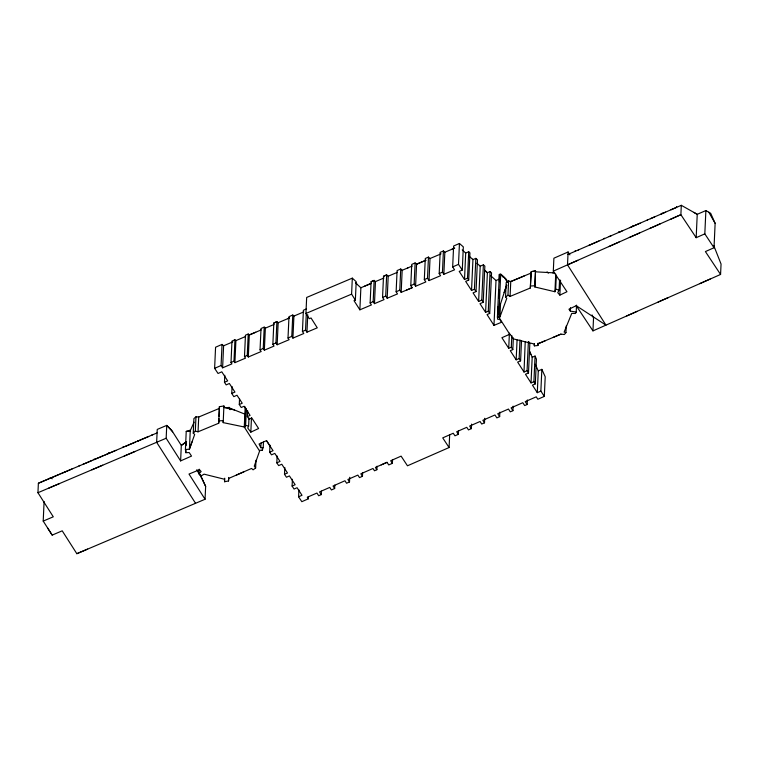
<?xml version="1.0" encoding="UTF-8"?>
<svg xmlns="http://www.w3.org/2000/svg" width="759" height="759" viewBox="0 0 759 759"><rect width="100%" height="100%" fill="white"/><g stroke="black" fill="none" stroke-linecap="round" stroke-linejoin="round"><path stroke-width="1.14" d="M195.547 503.293L156.648 442.298L157.236 429.423L166.752 425.382L166.164 438.247L180.614 460.903L191.524 456.083L189.2 452.554L185.87 452.687L185.405 449.489L189.408 449.205L194.683 434.461L193.251 433.18L195.319 431.093L198.042 431.805L218.734 423.218L219.389 406.682L223.905 405.98L223.886 407.441L234.408 409.964M246.371 409.016L245.631 425.382L244.853 427.118L223.193 422.621L223.241 420.628L218.744 420.875M87.617 549.108L76.83 553.691L62.219 530.826L52.181 535.104L43.206 521.091L53.282 516.813L37.95 492.714L38.377 483.246L49.174 478.663M43.206 521.091L44.098 501.49M180.614 460.903L181.316 445.419L171.686 430.325L166.752 425.382L172.682 431.88M185.405 449.489L186.23 431.397L190.253 430.685L194.086 422.175M185.87 452.687L185.974 450.324M186.192 445.59L186.353 442.032M193.251 433.18L193.915 418.57L195.964 416.814L198.716 417.023L219.408 408.38L219.389 406.682M195.319 431.093L195.964 416.814M198.042 431.805L198.716 417.023M255.992 460.258L255.631 468.028L253.089 469.83L251.58 468.436L228.715 478.417L228.516 480.95L224.598 481.737L224.417 479.233L204.057 474.157L201.401 475.779L199 473.901L199.209 469.185M76.83 553.691L205.053 499.261L205.642 486.386L201.733 477.923L197.103 470.276M248.98 418.029L248.62 426.112L247.738 428.038L250.831 432.146L258.601 428.512L251.798 417.962L249.075 419.129L247.387 416.596L250.053 415.401L244.123 406.255L241.21 407.498L239.284 404.519L242.225 403.228L236.988 395.24L233.829 396.653L231.751 393.456L234.948 392.08L229.379 383.485L226.182 384.898L224.465 382.27L227.672 380.885L221.808 371.825L218.051 373.475L214.617 368.352L215.575 347.224L222.036 344.406L223.601 345.791L222.605 367.821L231.903 363.884L231.002 362.527L231.979 341.047L234.948 339.766L235.897 340.62L234.901 362.66L245.499 358.144L244.483 356.597L245.461 335.184L248.221 334.017L249.303 334.947L248.307 356.996L261.181 351.521L260.043 349.861L261.02 328.495L264.217 327.12L265.356 328.144L264.35 350.184L274.018 346.095L272.861 344.33L273.828 323.002L276.912 321.664L278.155 322.727L277.158 344.757L289.103 339.709L288.012 338.03L288.98 316.674L292.765 315.013L293.923 316.076L292.917 338.116L303.78 333.514L302.433 331.474L303.401 310.251L306.513 308.885M222.605 367.821L221.078 365.496L222.036 344.406M218.734 423.218L218.943 418.655M219.047 416.368L219.408 408.38M224.465 382.27L224.787 375.269M223.193 422.621L223.905 405.98M224.598 481.737L224.759 478.189M230.1 409.699L228.791 407.45L230.091 408.74M231.751 393.456L232.064 386.492M228.516 480.95L228.677 477.449M234.901 362.66L233.981 361.227L234.948 339.766M239.284 404.519L239.55 398.741M248.307 356.996L247.244 355.421L248.221 334.017M245.185 406.976L244.275 426.994L259.597 451.026L254.265 466.168L255.631 468.028M244.853 427.118L245.717 408.219M247.387 416.596L247.652 410.78M250.831 432.146L251.466 417.962M264.35 350.184L263.25 348.476L264.217 327.12M263.487 441.624L263.221 447.487L260.811 447.706L261.03 442.981M259.597 451.026L259.882 450.21L262.272 450.324L262.386 447.952M308.42 496.471L308.315 498.824L301.816 501.68L298.581 496.794L302.006 495.295L297.082 487.724L294.065 489.033L292.101 486.064L295.147 484.716L289.416 475.912L286.447 477.24L284.492 474.309L287.5 472.971L281.788 464.233L278.667 465.599L276.817 462.848L280.014 461.434L274.805 453.398L271.494 454.84L269.673 452.165L269.986 445.125M277.158 344.757L275.944 342.973L276.912 321.664L273.828 323.002M276.817 462.848L277.13 455.979M284.492 474.309L284.805 467.449M292.917 338.116L291.798 336.341L292.765 315.013M292.101 486.064L292.414 479.242M306.294 313.59L305.545 330.07L306.959 332.176L317.271 327.831L311.038 317.974L309.283 318.714L305.934 313.467L306.664 297.452L352.318 278.136L356.199 281.722L355.364 300.118L354.017 300.668L359.87 309.824L371.407 304.938L370.136 302.983L371.094 281.712L374.14 280.384L375.468 281.589L374.472 303.657L384.035 299.625L382.555 297.433L383.513 276.257L386.673 274.9L388.2 276.2L387.194 298.249L397.507 293.913L396.132 291.769L397.09 270.565L400.733 268.999L402.166 270.299L401.169 292.357L412.175 287.689L410.78 285.621L411.739 264.407L415.116 262.937L416.577 264.198L415.581 286.257L425.846 281.931L424.319 279.606L425.277 258.477L428.474 257.092L430.021 258.525L429.025 280.593L440.599 275.688L439.186 273.591L440.154 252.377L443.417 250.954L444.84 252.244L443.835 274.303L454.565 269.796L452.668 266.921L453.626 246.011L459.451 243.468L463.332 246.893L462.278 270.081L459.223 271.39L464.508 279.511L467.506 278.173L468.711 251.732L465.703 253.051L464.508 279.511M298.581 496.794L298.904 489.868M306.959 332.176L307.746 314.767M308.315 498.824L307.3 497.24L316.93 493.046L318.676 495.75L321.275 494.602L321.437 491.149M321.275 494.602L319.53 491.908L329.748 487.411L331.398 489.953L334.662 488.521L334.823 485.048M355.364 300.118L351.597 294.141L352.318 278.136M334.662 488.521L333.03 486.016L344.947 480.751L346.578 483.227L349.51 481.946L349.719 477.278M359.87 309.824L360.876 287.765L355.601 282.965M349.51 481.946L347.888 479.46L357.85 475.096L359.519 477.601L362.46 476.31L362.612 472.81M374.472 303.657L373.172 301.636L374.14 280.384L371.094 281.712M362.46 476.31L360.819 473.806L372.982 468.493L374.491 470.779L376.872 469.717L377.033 466.187M387.194 298.249L385.714 296.057L386.673 274.9L383.513 276.257M401.169 292.357L399.775 290.185L400.733 268.999M376.872 469.717L375.392 467.421L387.024 462.326L388.731 464.925L392.384 463.341L392.545 459.821M415.581 286.257L414.158 284.132L415.116 262.937M429.025 280.593L427.516 278.192L428.474 257.092M443.835 274.303L442.459 272.158L443.417 250.954M392.384 463.341L390.676 460.741L401.103 456.131L407.469 465.789L449.091 447.535L449.67 434.803M462.278 270.081L458.502 264.35L459.451 243.468M449.091 447.535L442.725 437.877L453.237 433.247L454.973 435.808L458.351 434.319L458.502 430.932M471.538 290.479L472.942 259.616L475.846 258.373L474.441 289.226L471.538 290.479L465.665 281.38L468.72 280.071L469.954 252.87L468.711 251.732M478.625 301.465L480.219 266.191L483.379 264.815L481.775 300.052L478.625 301.465L473.047 292.87L476.026 291.579L477.468 259.777L475.846 258.373M458.351 434.319L456.69 431.738L466.766 427.317L468.474 429.917L471.367 428.636L471.567 424.12M485.589 312.366L487.392 272.728L490.077 271.58L488.274 311.209L485.589 312.366L479.982 303.676L483.217 302.253L484.859 266.124L483.379 264.815M471.367 428.636L469.669 426.065L480.067 421.492L481.718 424.044L484.508 422.82L484.716 418.285M507.458 282.5L504.564 277.69L500.703 274.16L499.346 274.388L497.401 317.091L497.686 319.264L499.839 319.425L501.386 322.309L493.976 325.374L487.041 314.568L489.716 313.401L491.557 272.889L490.077 271.58M493.976 325.374L496.006 280.507L490.599 275.602M497.895 314.568L498.274 306.351M498.644 298.145L499.014 289.929M499.394 281.712L499.346 274.388M497.401 317.091L499.925 316.958L500.523 303.837L506.67 285.08M484.508 422.82L482.857 420.277L494.934 414.983L496.879 417.886L499.659 416.625L499.858 412.109M499.925 316.958L506.784 298.391L505.532 296.997L506.196 282.509L508.606 280.934L510.76 281.551L524.403 275.849M505.532 296.997L507.961 295.223L508.606 280.934M552.533 272.775L554.696 272.898L535.531 271.826L535.493 270.954L531.281 271.627L530.323 288.003L510.086 296.418L510.76 281.551L531.006 273.098L531.281 271.627L535.493 270.954L534.848 286.968L554.933 291.741L555.683 289.094L556.309 275.479M511.832 335.582L511.3 347.205L508.72 348.277L509.403 333.154M520 339.937L519.156 358.561L516.167 359.823L510.276 350.667L512.818 349.605L513.35 337.916M499.659 416.625L497.752 413.721L508.464 409.044L510.276 411.833L512.923 410.685L513.131 406.141M516.167 359.823L517.069 340.032M528.378 341.835L527.069 370.705L524.014 372.024L517.638 362.081L520.589 360.867L521.499 340.933M524.014 372.024L525.228 341.664M530.323 288.003L531.006 273.098M512.923 410.685L511.092 407.858L522.799 402.716L524.678 405.562L527.135 404.519L527.344 399.965M531.025 382.916L532.192 357.261L535.067 356.066L533.9 381.711L531.025 382.916L525.465 374.253L528.492 372.982L529.82 343.855L528.89 341.74M534.848 286.968L535.493 270.954M538.036 343.153L537.922 345.506L534.374 345.867L534.469 343.647M537.296 392.669L538.283 370.923L541.85 369.339L540.863 391.094L537.296 392.669L532.429 385.126L535.304 383.921L536.433 359.159L535.067 356.066M527.135 404.519L525.209 401.653L536.252 396.834L537.818 399.253L544.317 396.397L545.209 376.768L541.85 369.339M559.544 280.156L559.089 290.251L557.742 292.68L559.867 295.118L566.954 291.741L553.302 271.143L553.89 258.202L568.093 251.988L569.924 254.863M554.933 291.741L555.73 274.132M559.867 295.118L560.54 280.137M713.783 245.631L721.05 264.037L720.576 274.454L605.948 325.137L567.514 264.863L568.093 251.988M537.922 345.506L537.789 343.865L560.92 334.14L564.345 334.52L565.948 332.603L566.252 325.943M576.536 305.118L576.223 312.034L570.351 311.133L570.502 307.689M570.351 311.133L568.956 309.207L576.214 305.687L605.948 325.137L592.95 330.886L593.538 318.012L592.048 314.919M681.307 205.31L680.88 214.693L696.174 237.69L704.817 233.867L705.879 210.566L697.236 214.313L681.307 205.31L671.003 209.778M696.174 237.69L697.236 214.313L693.821 212.378M720.576 274.454L705.405 251.571L714.02 247.747L715.13 223.326L708.811 212.226M262.272 450.324L263.221 447.487M192.046 441.833L189.408 449.205L190.253 430.685L186.23 431.397M504.042 292.623L506.708 285.422M576.223 312.034L575.455 313.514L571.764 313.372L564.117 332.119L565.948 332.603M199 473.901L201.126 471.51L199.532 469.736L189 474.052L205.053 499.261M50.189 477.658C49.8 478.512 51.119 477.136 52.219 478.834M547.059 271.893L548.368 273.136M189.541 430.391L190.357 431.235M186.6 441.672L181.316 445.419L185.927 442.146M269.673 452.165L273.06 450.704L266.504 440.628L259.075 444.015L260.811 447.706M302.433 331.474L305.545 330.07M288.012 338.03L291.798 336.341M370.136 302.983L373.172 301.636M424.319 279.606L427.516 278.192M553.302 271.143L680.88 214.693L670.576 219.256M567.514 264.863L577.817 260.299M608.737 246.618L619.04 242.055M629.344 237.491L639.657 232.937M649.96 228.374L660.264 223.81M626.792 315.924L637.209 311.313M658.053 302.101L668.47 297.49M699.732 283.667L710.158 279.065M214.617 368.352L221.078 365.496M272.861 344.33L275.944 342.973M452.668 266.921L458.502 264.35M410.78 285.621L414.158 284.132M534.374 345.867L534.013 343.96L513.35 338.884L510.001 334.131L501.908 337.698L508.72 348.277M439.186 273.591L442.459 272.158M381.208 464.878L387.024 462.326M236.334 475.096L243.962 471.766M231.002 362.527L233.981 361.227M396.132 291.769L399.775 290.185M260.043 349.861L263.25 348.476M382.555 297.433L385.714 296.057M578.282 249.967L611.365 235.632M619.496 232.102L654.751 216.818M660.7 214.237L676.44 207.416M567.988 254.436L578.832 249.73M588.586 245.499L598.889 241.039M609.192 236.571L622.209 230.926M629.799 227.643L640.093 223.174M650.397 218.706L665.596 212.122M430.125 258.477L441.083 253.848M244.483 356.597L247.244 355.421M235.897 340.62L245.603 336.493M261.124 329.937L249.303 334.947L255.745 332.224M364.377 286.285L371.407 283.306L360.876 287.765M402.166 270.299L408.2 267.737M59.961 474.09L38.377 483.246M61.118 473.607L72.058 468.958M83.006 464.318L103.12 455.789M104.903 455.039L115.842 450.391M124.704 446.643L135.491 442.061M137.74 441.112L148.688 436.472M48.737 488.132L59.534 483.549M91.905 469.802L102.693 465.21M124.277 456.045L135.064 451.463M166.164 438.247L37.95 492.714M223.601 345.791L232.899 341.863M265.356 328.144L273.99 324.491M278.155 322.727L289.113 318.087M293.923 316.076L303.752 311.911M407.668 267.965L412.184 266.058M305.934 313.467L351.597 294.141M406.672 290.023L412.175 287.689M50.17 478.246L92.332 460.362M93.955 459.679L157.075 432.915M452.041 249.208L454.688 248.098M388.2 276.2L397.479 272.282M444.84 252.244L454.499 248.174M287.652 318.704L289.283 318.012M375.468 281.589L383.969 278.003M537.789 343.865L545.503 340.62M553.207 337.385L560.92 334.14M496.006 280.507L500.342 278.714M499.384 304.226L500.523 303.837M530.626 286.02L534.82 285.763M223.886 407.441L228.801 407.725L244.863 414.129M245.631 425.382L248.62 426.112M555.683 289.094L559.089 290.251M507.961 295.223L510.086 296.418M705.879 210.566L710.671 213.288L715.13 223.326M462.212 249.929L465.703 253.051M476.937 263.25L480.219 266.191M469.318 256.352L472.942 259.616L472.534 259.255M484.925 270.498L487.392 272.728L484.555 270.166M355.544 282.908L356.939 284.179M189.788 430.201L190.613 431.046M189.589 430.647L190.414 431.492M501.822 275.659L503.426 277.433M474.441 289.226L476.026 291.579M576.214 305.687L592.95 330.886M704.817 233.867L714.02 247.747M481.775 300.052L483.217 302.253M488.274 311.209L489.716 313.401M540.863 391.094L544.317 396.397M266.504 440.628L269.777 445.666M47.694 528.103L52.181 535.104M509.735 334.245L498.758 317.025L500.703 274.16L506.348 279.321L507.818 282.348M467.506 278.173L468.72 280.071M229.057 407.279L229.939 408.665M229.047 407.574L229.92 408.949M196.837 469.764L200.404 475.371L205.642 486.386M533.9 381.711L535.304 383.921M511.3 347.205L512.818 349.605M527.069 370.705L528.492 372.982M519.156 358.561L520.589 360.867M535.294 364.254L538.283 370.923M529.545 351.322L530.921 354.415M529.488 351.199L532.192 357.261M79.61 465.438L79.221 465.76L79.61 465.438M94.201 459.252L93.822 459.574L94.201 459.252M65.018 471.624L64.629 471.946L65.018 471.624M108.803 453.066L108.414 453.379L108.803 453.066M123.394 446.871L123.005 447.193L123.394 446.871M137.986 440.685L137.607 441.007L137.986 440.685M152.587 434.499L152.198 434.822L152.587 434.499M589.923 244.597L589.544 244.929L589.923 244.597M604.382 238.335L604.003 238.658L604.382 238.335M676.686 206.989L676.307 207.311L676.686 206.989M633.31 225.793L632.921 226.116L633.31 225.793M647.769 219.531L647.38 219.854L647.769 219.531M618.851 232.064L618.462 232.387L618.851 232.064M575.464 250.868L575.075 251.191L575.464 250.868M662.227 213.26L661.839 213.583L662.227 213.26M425.894 260.271L416.577 264.198L425.827 260.299"/></g></svg>
